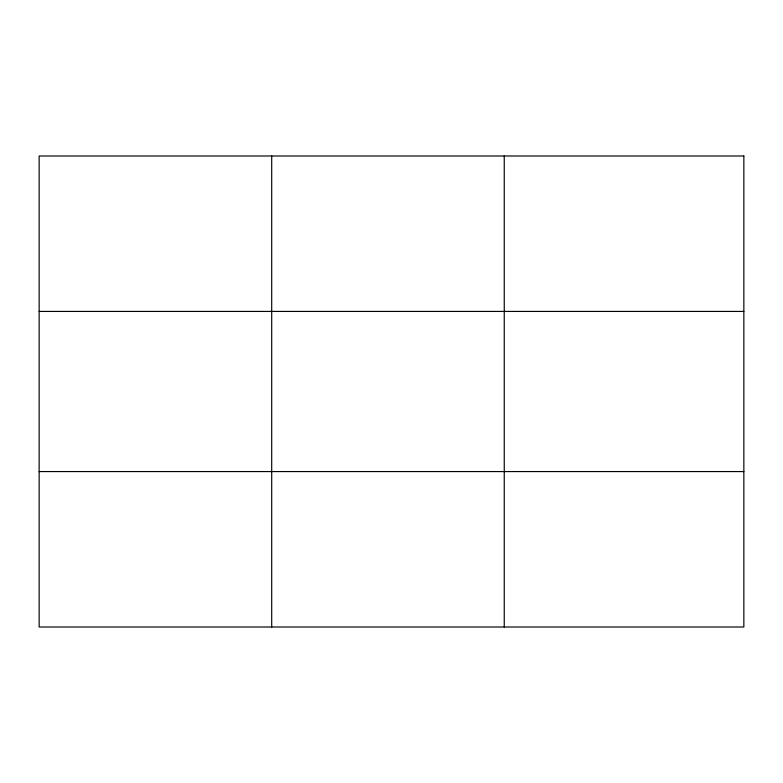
<?xml version="1.0" encoding="UTF-8"?>
<svg xmlns="http://www.w3.org/2000/svg" width="783" height="783" viewBox="0 0 783 783"><rect width="100%" height="100%" fill="white"/><g stroke="black" fill="none" stroke-linecap="round" stroke-linejoin="round"><path stroke-width="1.17" d="M271.701 627.007L271.701 155.993M504.252 627.007L504.252 155.993M39.15 311.428L743.85 311.428M39.15 471.572L743.85 471.572M743.85 155.993L743.85 627.007L39.15 627.007L39.15 155.993L743.85 155.993"/></g></svg>
